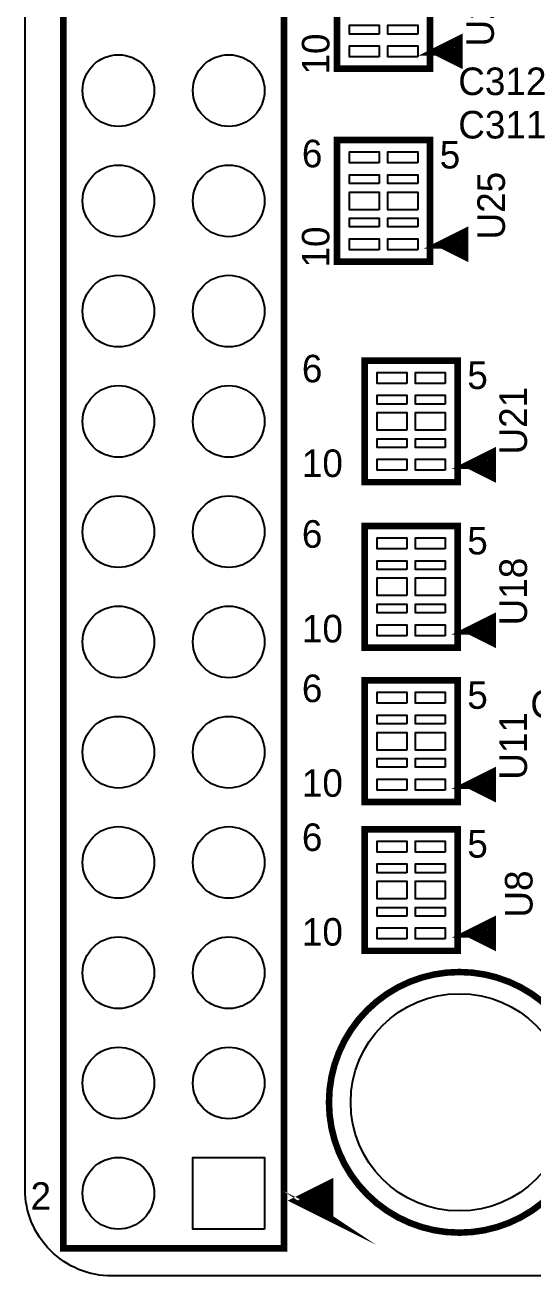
# Model space of a CAD drawing. Extents: x -57 to 527, y -107 to 303.
# Drawn here: x 0 to 11.69, y 0 to 28.82 of the extents above; entities that cross this region are included whole.
import ezdxf

# ---------------------------------------------------------------- set-up
doc = ezdxf.new("R2010")
doc.units = 0
doc.header["$MEASUREMENT"] = 0
for name, color, linetype in [('BOARD_GEOMETRY_OUTLINE', 3, 'CONTINUOUS'), ('PACKAGE_GEOMETRY_SILKSCREEN_TOP', 4, 'CONTINUOUS'), ('PIN_TOP', 5, 'CONTINUOUS'), ('REF_DES_SILKSCREEN_TOP', 6, 'CONTINUOUS')]:
    doc.layers.add(name, color=color, linetype=linetype)

msp = doc.modelspace()

# ---------------------------------------------------------------- linework, layer by layer
at = {"layer": 'BOARD_GEOMETRY_OUTLINE'}
msp.add_lwpolyline([(1.999996, 0, -0.414214), (0, 1.999996), (0, 77.999844, -0.414214), (1.999996, 79.99984), (72.999854, 79.99984, -0.414214), (74.99985, 77.999844), (74.99985, 1.999996, -0.414214), (72.999854, 0)], format="xyb", close=True, dxfattribs=at)
at = {"layer": 'PACKAGE_GEOMETRY_SILKSCREEN_TOP'}
for points in [[(0.879856, 0.635, 0.1524, 0.1524, 0), (0.879856, 51.435, 0.1524, 0.1524, 0), (5.959856, 51.435, 0.1524, 0.1524, 0), (5.959856, 0.635, 0.1524, 0.1524, 0), (0.879856, 0.635, 0.1524, 0.1524, 0)], [(7.184898, 29.409898, 0.1524, 0.1524, 0), (7.184898, 30.610048, 0.1524, 0.1524, 0), (9.325102, 30.610048, 0.1524, 0.1524, 0), (9.325102, 27.809952, 0.1524, 0.1524, 0), (7.184898, 27.809952, 0.1524, 0.1524, 0), (7.184898, 29.409898, 0.1524, 0.1524, 0)], [(9.47801, 28.210002, 0.199898, 0.199898, 0), (9.977882, 27.960066, 0.199898, 0.199898, 0), (9.977882, 28.459938, 0.199898, 0.199898, 0), (9.47801, 28.210002, 0.199898, 0.199898, 0), (9.87806, 28.210002, 0.199898, 0.199898, 0)], [(7.184898, 24.964898, 0.1524, 0.1524, 0), (7.184898, 26.165048, 0.1524, 0.1524, 0), (9.325102, 26.165048, 0.1524, 0.1524, 0), (9.325102, 23.364952, 0.1524, 0.1524, 0), (7.184898, 23.364952, 0.1524, 0.1524, 0), (7.184898, 24.964898, 0.1524, 0.1524, 0)], [(9.60501, 23.765002, 0.199898, 0.199898, 0), (10.104882, 23.515066, 0.199898, 0.199898, 0), (10.104882, 24.014938, 0.199898, 0.199898, 0), (9.60501, 23.765002, 0.199898, 0.199898, 0), (10.00506, 23.765002, 0.199898, 0.199898, 0)], [(7.819898, 19.884898, 0.1524, 0.1524, 0), (7.819898, 21.085048, 0.1524, 0.1524, 0), (9.960102, 21.085048, 0.1524, 0.1524, 0), (9.960102, 18.284952, 0.1524, 0.1524, 0), (7.819898, 18.284952, 0.1524, 0.1524, 0), (7.819898, 19.884898, 0.1524, 0.1524, 0)], [(10.24001, 18.685002, 0.199898, 0.199898, 0), (10.739882, 18.435066, 0.199898, 0.199898, 0), (10.739882, 18.934938, 0.199898, 0.199898, 0), (10.24001, 18.685002, 0.199898, 0.199898, 0), (10.64006, 18.685002, 0.199898, 0.199898, 0)], [(7.819898, 16.074898, 0.1524, 0.1524, 0), (7.819898, 17.275048, 0.1524, 0.1524, 0), (9.960102, 17.275048, 0.1524, 0.1524, 0), (9.960102, 14.474952, 0.1524, 0.1524, 0), (7.819898, 14.474952, 0.1524, 0.1524, 0), (7.819898, 16.074898, 0.1524, 0.1524, 0)], [(10.24001, 14.875002, 0.199898, 0.199898, 0), (10.739882, 14.625066, 0.199898, 0.199898, 0), (10.739882, 15.124938, 0.199898, 0.199898, 0), (10.24001, 14.875002, 0.199898, 0.199898, 0), (10.64006, 14.875002, 0.199898, 0.199898, 0)], [(7.819898, 12.518898, 0.1524, 0.1524, 0), (7.819898, 13.719048, 0.1524, 0.1524, 0), (9.960102, 13.719048, 0.1524, 0.1524, 0), (9.960102, 10.918952, 0.1524, 0.1524, 0), (7.819898, 10.918952, 0.1524, 0.1524, 0), (7.819898, 12.518898, 0.1524, 0.1524, 0)], [(10.24001, 11.319002, 0.199898, 0.199898, 0), (10.739882, 11.069066, 0.199898, 0.199898, 0), (10.739882, 11.568938, 0.199898, 0.199898, 0), (10.24001, 11.319002, 0.199898, 0.199898, 0), (10.64006, 11.319002, 0.199898, 0.199898, 0)], [(7.819898, 9.089898, 0.1524, 0.1524, 0), (7.819898, 10.290048, 0.1524, 0.1524, 0), (9.960102, 10.290048, 0.1524, 0.1524, 0), (9.960102, 7.489952, 0.1524, 0.1524, 0), (7.819898, 7.489952, 0.1524, 0.1524, 0), (7.819898, 9.089898, 0.1524, 0.1524, 0)], [(10.24001, 7.890002, 0.199898, 0.199898, 0), (10.739882, 7.640066, 0.199898, 0.199898, 0), (10.739882, 8.139938, 0.199898, 0.199898, 0), (10.24001, 7.890002, 0.199898, 0.199898, 0), (10.64006, 7.890002, 0.199898, 0.199898, 0)], [(13.002006, 3.999992, 0.150114, 0.150114, -1), (6.997954, 3.999992, 0.150114, 0.150114, -1), (13.002006, 3.999992, 0.150114, 0.150114, 0)], [(7.019798, 1.335024, 0.1524, 0.1524, 0), (7.019798, 2.135124, 0.1524, 0.1524, 0), (6.219952, 1.735074, 0.1524, 0.1524, 0), (7.019798, 1.335024, 0.1524, 0.1524, 0), (6.41985, 1.735074, 0.1524, 0.1524, 0), (6.919976, 2.035048, 0.1524, 0.1524, 0), (6.919976, 1.534922, 0.1524, 0.1524, 0), (6.519926, 1.735074, 0.1524, 0.1524, 0), (6.8199, 1.934972, 0.1524, 0.1524, 0), (6.8199, 1.634998, 0.1524, 0.1524, 0), (6.619748, 1.834896, 0.1524, 0.1524, 0)]]:
    msp.add_lwpolyline(points, format="xyseb", dxfattribs=at)
at = {"layer": 'PIN_TOP'}
for points in [[(8.154924, 28.608274), (7.469124, 28.608274), (7.469124, 28.811474), (8.154924, 28.811474)], [(9.040876, 28.608274), (8.355076, 28.608274), (8.355076, 28.811474), (9.040876, 28.811474)], [(8.154924, 28.083002), (7.469124, 28.083002), (7.469124, 28.337002), (8.154924, 28.337002)], [(9.040876, 28.083002), (8.355076, 28.083002), (8.355076, 28.337002), (9.040876, 28.337002)], [(8.154924, 25.637998), (7.469124, 25.637998), (7.469124, 25.891998), (8.154924, 25.891998)], [(9.040876, 25.637998), (8.355076, 25.637998), (8.355076, 25.891998), (9.040876, 25.891998)], [(8.154924, 25.163526), (7.469124, 25.163526), (7.469124, 25.366726), (8.154924, 25.366726)], [(9.040876, 25.163526), (8.355076, 25.163526), (8.355076, 25.366726), (9.040876, 25.366726)], [(8.154924, 24.5618), (7.469124, 24.5618), (7.469124, 24.9682), (8.154924, 24.9682)], [(9.040876, 24.5618), (8.355076, 24.5618), (8.355076, 24.9682), (9.040876, 24.9682)], [(8.154924, 24.163274), (7.469124, 24.163274), (7.469124, 24.366474), (8.154924, 24.366474)], [(9.040876, 24.163274), (8.355076, 24.163274), (8.355076, 24.366474), (9.040876, 24.366474)], [(8.154924, 23.638002), (7.469124, 23.638002), (7.469124, 23.892002), (8.154924, 23.892002)], [(9.040876, 23.638002), (8.355076, 23.638002), (8.355076, 23.892002), (9.040876, 23.892002)], [(8.789924, 20.557998), (8.104124, 20.557998), (8.104124, 20.811998), (8.789924, 20.811998)], [(9.675876, 20.557998), (8.990076, 20.557998), (8.990076, 20.811998), (9.675876, 20.811998)], [(8.789924, 20.083526), (8.104124, 20.083526), (8.104124, 20.286726), (8.789924, 20.286726)], [(9.675876, 20.083526), (8.990076, 20.083526), (8.990076, 20.286726), (9.675876, 20.286726)], [(8.789924, 19.4818), (8.104124, 19.4818), (8.104124, 19.8882), (8.789924, 19.8882)], [(9.675876, 19.4818), (8.990076, 19.4818), (8.990076, 19.8882), (9.675876, 19.8882)], [(8.789924, 19.083274), (8.104124, 19.083274), (8.104124, 19.286474), (8.789924, 19.286474)], [(9.675876, 19.083274), (8.990076, 19.083274), (8.990076, 19.286474), (9.675876, 19.286474)], [(8.789924, 18.558002), (8.104124, 18.558002), (8.104124, 18.812002), (8.789924, 18.812002)], [(9.675876, 18.558002), (8.990076, 18.558002), (8.990076, 18.812002), (9.675876, 18.812002)], [(8.789924, 16.747998), (8.104124, 16.747998), (8.104124, 17.001998), (8.789924, 17.001998)], [(9.675876, 16.747998), (8.990076, 16.747998), (8.990076, 17.001998), (9.675876, 17.001998)], [(8.789924, 16.273526), (8.104124, 16.273526), (8.104124, 16.476726), (8.789924, 16.476726)], [(9.675876, 16.273526), (8.990076, 16.273526), (8.990076, 16.476726), (9.675876, 16.476726)], [(8.789924, 15.6718), (8.104124, 15.6718), (8.104124, 16.0782), (8.789924, 16.0782)], [(9.675876, 15.6718), (8.990076, 15.6718), (8.990076, 16.0782), (9.675876, 16.0782)], [(8.789924, 15.273274), (8.104124, 15.273274), (8.104124, 15.476474), (8.789924, 15.476474)], [(9.675876, 15.273274), (8.990076, 15.273274), (8.990076, 15.476474), (9.675876, 15.476474)], [(8.789924, 14.748002), (8.104124, 14.748002), (8.104124, 15.002002), (8.789924, 15.002002)], [(9.675876, 14.748002), (8.990076, 14.748002), (8.990076, 15.002002), (9.675876, 15.002002)], [(8.789924, 13.191998), (8.104124, 13.191998), (8.104124, 13.445998), (8.789924, 13.445998)], [(9.675876, 13.191998), (8.990076, 13.191998), (8.990076, 13.445998), (9.675876, 13.445998)], [(8.789924, 12.717526), (8.104124, 12.717526), (8.104124, 12.920726), (8.789924, 12.920726)], [(9.675876, 12.717526), (8.990076, 12.717526), (8.990076, 12.920726), (9.675876, 12.920726)], [(8.789924, 12.1158), (8.104124, 12.1158), (8.104124, 12.5222), (8.789924, 12.5222)], [(9.675876, 12.1158), (8.990076, 12.1158), (8.990076, 12.5222), (9.675876, 12.5222)], [(8.789924, 11.717274), (8.104124, 11.717274), (8.104124, 11.920474), (8.789924, 11.920474)], [(9.675876, 11.717274), (8.990076, 11.717274), (8.990076, 11.920474), (9.675876, 11.920474)], [(8.789924, 11.192002), (8.104124, 11.192002), (8.104124, 11.446002), (8.789924, 11.446002)], [(9.675876, 11.192002), (8.990076, 11.192002), (8.990076, 11.446002), (9.675876, 11.446002)], [(8.789924, 9.762998), (8.104124, 9.762998), (8.104124, 10.016998), (8.789924, 10.016998)], [(9.675876, 9.762998), (8.990076, 9.762998), (8.990076, 10.016998), (9.675876, 10.016998)], [(8.789924, 9.288526), (8.104124, 9.288526), (8.104124, 9.491726), (8.789924, 9.491726)], [(9.675876, 9.288526), (8.990076, 9.288526), (8.990076, 9.491726), (9.675876, 9.491726)], [(8.789924, 8.6868), (8.104124, 8.6868), (8.104124, 9.0932), (8.789924, 9.0932)], [(9.675876, 8.6868), (8.990076, 8.6868), (8.990076, 9.0932), (9.675876, 9.0932)], [(8.789924, 8.288274), (8.104124, 8.288274), (8.104124, 8.491474), (8.789924, 8.491474)], [(9.675876, 8.288274), (8.990076, 8.288274), (8.990076, 8.491474), (9.675876, 8.491474)], [(8.789924, 7.763002), (8.104124, 7.763002), (8.104124, 8.017002), (8.789924, 8.017002)], [(9.675876, 7.763002), (8.990076, 7.763002), (8.990076, 8.017002), (9.675876, 8.017002)], [(5.515356, 1.0795), (3.864356, 1.0795), (3.864356, 2.7305), (5.515356, 2.7305)]]:
    msp.add_lwpolyline(points, close=True, dxfattribs=at)
for centre, radius in [((2.149856, 27.305), 0.8255), ((4.689856, 27.305), 0.8255), ((2.149856, 24.765), 0.8255), ((4.689856, 24.765), 0.8255), ((2.149856, 22.225), 0.8255), ((4.689856, 22.225), 0.8255), ((2.149856, 19.685), 0.8255), ((4.689856, 19.685), 0.8255), ((2.149856, 17.145), 0.8255), ((4.689856, 17.145), 0.8255), ((2.149856, 14.605), 0.8255), ((4.689856, 14.605), 0.8255), ((2.149856, 12.065), 0.8255), ((4.689856, 12.065), 0.8255), ((2.149856, 9.525), 0.8255), ((4.689856, 9.525), 0.8255), ((2.149856, 6.985), 0.8255), ((4.689856, 6.985), 0.8255), ((9.99998, 3.999992), 2.5019), ((2.149856, 4.445), 0.8255), ((4.689856, 4.445), 0.8255), ((2.149856, 1.905), 0.8255)]:
    msp.add_circle(centre, radius, dxfattribs=at)

# ---------------------------------------------------------------- texts
at = {"layer": 'PACKAGE_GEOMETRY_SILKSCREEN_TOP', "width": 1.0004}
for p in [(7.008876, 27.675078), (7.008876, 23.230078)]:
    msp.add_text('10', height=0.635, rotation=90, dxfattribs=at).set_placement(p)
for s, p in [('6', (6.373876, 25.537922)), ('5', (9.547098, 25.510998)), ('6', (6.373876, 20.584922)), ('5', (10.182098, 20.430998)), ('10', (6.373876, 18.404078)), ('6', (6.373876, 16.774922)), ('5', (10.182098, 16.620998)), ('10', (6.373876, 14.594078)), ('6', (6.373876, 13.218922)), ('5', (10.182098, 13.064998)), ('10', (6.373876, 11.038078)), ('6', (6.373876, 9.789922)), ('5', (10.182098, 9.635998)), ('10', (6.373876, 7.609078)), ('2', (0.127, 1.524))]:
    msp.add_text(s, height=0.635, dxfattribs=at).set_placement(p)
at = {"layer": 'REF_DES_SILKSCREEN_TOP', "width": 1.0004}
for s, p in [('U28', (10.795, 28.320746)), ('U25', (11.049, 23.875746)), ('U21', (11.557, 18.923)), ('U18', (11.557, 14.986)), ('U11', (11.557, 11.43)), ('U8', (11.684, 8.255))]:
    msp.add_text(s, height=0.635, rotation=90, dxfattribs=at).set_placement(p)
for s, p in [('C312', (9.974834, 27.201876)), ('C311', (9.974834, 26.201878)), ('C19', (11.634216, 12.857734))]:
    msp.add_text(s, height=0.635, dxfattribs=at).set_placement(p)

doc.saveas('drawing.dxf')
